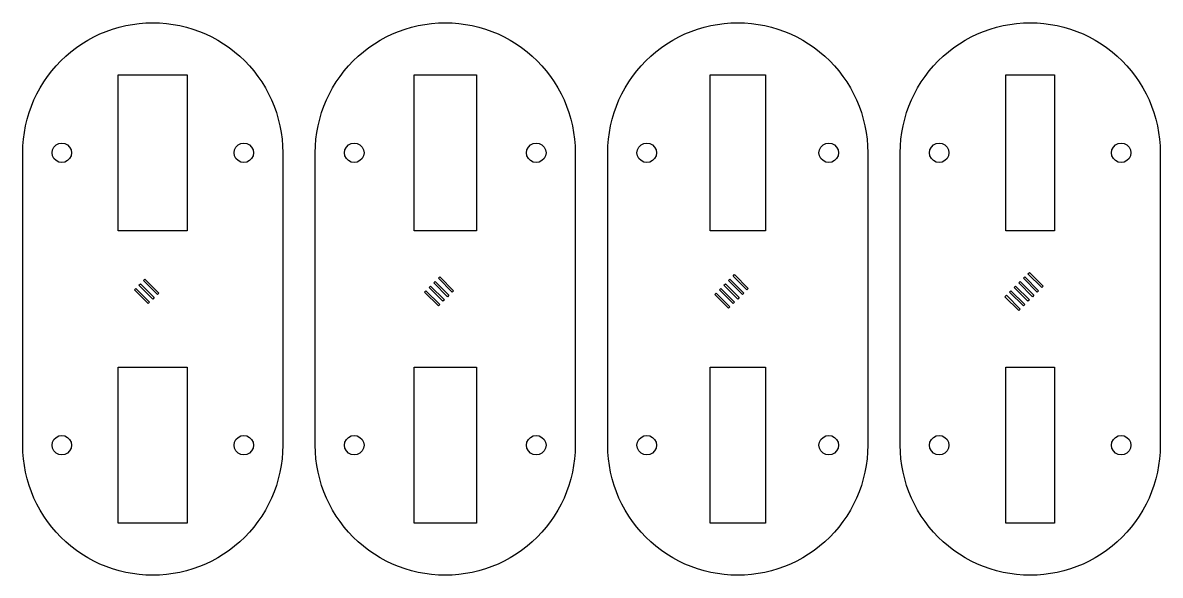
# Model space of a CAD drawing. Extents: x 0 to 479, y 0 to 339.
# Drawn here: x 90.1 to 265.1, y 1.1 to 86.1 of the extents above; entities that cross this region are included whole.
import ezdxf

# ---------------------------------------------------------------- set-up
doc = ezdxf.new("R2010")
doc.units = 0
doc.layers.add('Layer_1', color=7, linetype='CONTINUOUS')

msp = doc.modelspace()

# ---------------------------------------------------------------- linework, layer by layer
at = {"layer": 'Layer_1', "color": 7}
for points in [[(90.140485, 21.144775), (90.140485, 66.144769), (90.167494, 67.191786), (90.250487, 68.235782), (90.386487, 69.273767), (90.577487, 70.302778), (90.821487, 71.320781), (91.119486, 72.324787), (91.468485, 73.311774), (91.869486, 74.279768), (92.320485, 75.22479), (92.819485, 76.144778), (93.367485, 77.037785), (93.960487, 77.900792), (94.597485, 78.73078), (95.277486, 79.527775), (95.998487, 80.286784), (96.757487, 81.007777), (97.554486, 81.687763), (98.384487, 82.324767), (99.247486, 82.917772), (100.140485, 83.465763), (101.060487, 83.964788), (102.005486, 84.41578), (102.973485, 84.816789), (103.960487, 85.165785), (104.964487, 85.463784), (105.982485, 85.707765), (107.011487, 85.898773), (108.049486, 86.034776), (109.093485, 86.117777), (110.140488, 86.14487), (111.187487, 86.117692), (112.231486, 86.034776), (113.269485, 85.898773), (114.298487, 85.707765), (115.316485, 85.463784), (116.320485, 85.165785), (117.307487, 84.816789), (118.275487, 84.41578), (119.220485, 83.964788), (120.140487, 83.465763), (121.033486, 82.917772), (121.896485, 82.324767), (122.726487, 81.687763), (123.523485, 81.007777), (124.282485, 80.286784), (125.003487, 79.527775), (125.683487, 78.73078), (126.320485, 77.900792), (126.913485, 77.037785), (127.461487, 76.144778), (127.960487, 75.22479), (128.411486, 74.279768), (128.812485, 73.311774), (129.161486, 72.324787), (129.459485, 71.320781), (129.703486, 70.302778), (129.894485, 69.273767), (130.030485, 68.235782), (130.113487, 67.191786), (130.140496, 66.144769), (130.140487, 21.144775), (130.113478, 20.097787), (130.030485, 19.05379), (129.894485, 18.015777), (129.703486, 16.986766), (129.459485, 15.968763), (129.161486, 14.964785), (128.812485, 13.97777), (128.411486, 13.009776), (127.960487, 12.064783), (127.461487, 11.144766), (126.913485, 10.251787), (126.320485, 9.38878), (125.683487, 8.558764), (125.003487, 7.761797), (124.282485, 7.002788), (123.523485, 6.281795), (122.726487, 5.601781), (121.896485, 4.964777), (121.033486, 4.371772), (120.140487, 3.823781), (119.220485, 3.324784), (118.275487, 2.873793), (117.307487, 2.472783), (116.320485, 2.123787), (115.316485, 1.825789), (114.298487, 1.581779), (113.269485, 1.3908), (112.231486, 1.254797), (111.187487, 1.171795), (110.140488, 1.144702), (109.093485, 1.17188), (108.049486, 1.254797), (107.011487, 1.3908), (105.982485, 1.581779), (104.964487, 1.825789), (103.960487, 2.123787), (102.973485, 2.472783), (102.005486, 2.873793), (101.060487, 3.324784), (100.140485, 3.823781), (99.247486, 4.371772), (98.384487, 4.964777), (97.554486, 5.601781), (96.757487, 6.281795), (95.998487, 7.002788), (95.277486, 7.761797), (94.597485, 8.558764), (93.960487, 9.38878), (93.367485, 10.251787), (92.819485, 11.144766), (92.320485, 12.064783), (91.869486, 13.009776), (91.468485, 13.97777), (91.119486, 14.964785), (90.821487, 15.968763), (90.577487, 16.986766), (90.386487, 18.015777), (90.250487, 19.053762), (90.167485, 20.097787), (90.140477, 21.144775)], [(135.140486, 21.144775), (135.140486, 66.144769), (135.167494, 67.191786), (135.250487, 68.235782), (135.386487, 69.273767), (135.577487, 70.302778), (135.821485, 71.320781), (136.119486, 72.324787), (136.468485, 73.311774), (136.869486, 74.279768), (137.320486, 75.22479), (137.819486, 76.144778), (138.367485, 77.037785), (138.960487, 77.900792), (139.597486, 78.73078), (140.277486, 79.527775), (140.998488, 80.286784), (141.757485, 81.007777), (142.554486, 81.687763), (143.384487, 82.324767), (144.247486, 82.917772), (145.140485, 83.465763), (146.060487, 83.964788), (147.005486, 84.41578), (147.973486, 84.816789), (148.960487, 85.165785), (149.964487, 85.463784), (150.982485, 85.707765), (152.011487, 85.898773), (153.049486, 86.034776), (154.093486, 86.117777), (155.140485, 86.14487), (156.187487, 86.117692), (157.231486, 86.034776), (158.269486, 85.898773), (159.298485, 85.707765), (160.316486, 85.463784), (161.320486, 85.165785), (162.307487, 84.816789), (163.275487, 84.41578), (164.220485, 83.964788), (165.140488, 83.465763), (166.033487, 82.917772), (166.896486, 82.324767), (167.726487, 81.687763), (168.523485, 81.007777), (169.282485, 80.286784), (170.003487, 79.527775), (170.683487, 78.73078), (171.320485, 77.900792), (171.913485, 77.037785), (172.461487, 76.144778), (172.960487, 75.22479), (173.411487, 74.279768), (173.812485, 73.311774), (174.161487, 72.324787), (174.459485, 71.320781), (174.703486, 70.302778), (174.894486, 69.273767), (175.030486, 68.235782), (175.113487, 67.191786), (175.140496, 66.144769), (175.140487, 21.144775), (175.113479, 20.097787), (175.030486, 19.05379), (174.894486, 18.015777), (174.703486, 16.986766), (174.459485, 15.968763), (174.161487, 14.964785), (173.812485, 13.97777), (173.411487, 13.009776), (172.960487, 12.064783), (172.461487, 11.144766), (171.913485, 10.251787), (171.320485, 9.38878), (170.683487, 8.558764), (170.003487, 7.761797), (169.282485, 7.002788), (168.523485, 6.281795), (167.726487, 5.601781), (166.896486, 4.964777), (166.033487, 4.371772), (165.140488, 3.823781), (164.220485, 3.324784), (163.275487, 2.873793), (162.307487, 2.472783), (161.320486, 2.123787), (160.316486, 1.825789), (159.298485, 1.581779), (158.269486, 1.3908), (157.231486, 1.254797), (156.187487, 1.171795), (155.140485, 1.144702), (154.093486, 1.17188), (153.049486, 1.254797), (152.011487, 1.3908), (150.982485, 1.581779), (149.964487, 1.825789), (148.960487, 2.123787), (147.973486, 2.472783), (147.005486, 2.873793), (146.060487, 3.324784), (145.140485, 3.823781), (144.247486, 4.371772), (143.384487, 4.964777), (142.554486, 5.601781), (141.757485, 6.281795), (140.998488, 7.002788), (140.277486, 7.761797), (139.597486, 8.558764), (138.960487, 9.38878), (138.367485, 10.251787), (137.819486, 11.144766), (137.320486, 12.064783), (136.869486, 13.009776), (136.468485, 13.97777), (136.119486, 14.964785), (135.821485, 15.968763), (135.577487, 16.986766), (135.386487, 18.015777), (135.250487, 19.053762), (135.167486, 20.097787), (135.140477, 21.144775)], [(180.140486, 21.144775), (180.140486, 66.144769), (180.167494, 67.191786), (180.250485, 68.235782), (180.386485, 69.273767), (180.577487, 70.302778), (180.821485, 71.320781), (181.119486, 72.324787), (181.468485, 73.311774), (181.869486, 74.279768), (182.320486, 75.22479), (182.819486, 76.144778), (183.367485, 77.037785), (183.960485, 77.900792), (184.597486, 78.73078), (185.277486, 79.527775), (185.998485, 80.286784), (186.757485, 81.007777), (187.554486, 81.687763), (188.384488, 82.324767), (189.247486, 82.917772), (190.140486, 83.465763), (191.060485, 83.964788), (192.005486, 84.41578), (192.973486, 84.816789), (193.960488, 85.165785), (194.964485, 85.463784), (195.982486, 85.707765), (197.011485, 85.898773), (198.049487, 86.034776), (199.093486, 86.117777), (200.140485, 86.14487), (201.187487, 86.117692), (202.231487, 86.034776), (203.269486, 85.898773), (204.298485, 85.707765), (205.316486, 85.463784), (206.320486, 85.165785), (207.307485, 84.816789), (208.275487, 84.41578), (209.220486, 83.964788), (210.140485, 83.465763), (211.033487, 82.917772), (211.896486, 82.324767), (212.726487, 81.687763), (213.523486, 81.007777), (214.282486, 80.286784), (215.003487, 79.527775), (215.683488, 78.73078), (216.320486, 77.900792), (216.913485, 77.037785), (217.461485, 76.144778), (217.960485, 75.22479), (218.411487, 74.279768), (218.812485, 73.311774), (219.161487, 72.324787), (219.459485, 71.320781), (219.703486, 70.302778), (219.894486, 69.273767), (220.030486, 68.235782), (220.113485, 67.191786), (220.140493, 66.144769), (220.140485, 21.144775), (220.113476, 20.097787), (220.030486, 19.05379), (219.894486, 18.015777), (219.703486, 16.986766), (219.459485, 15.968763), (219.161487, 14.964785), (218.812485, 13.97777), (218.411487, 13.009776), (217.960485, 12.064783), (217.461485, 11.144766), (216.913485, 10.251787), (216.320486, 9.38878), (215.683488, 8.558764), (215.003487, 7.761797), (214.282486, 7.002788), (213.523486, 6.281795), (212.726487, 5.601781), (211.896486, 4.964777), (211.033487, 4.371772), (210.140485, 3.823781), (209.220486, 3.324784), (208.275487, 2.873793), (207.307485, 2.472783), (206.320486, 2.123787), (205.316486, 1.825789), (204.298485, 1.581779), (203.269486, 1.3908), (202.231487, 1.254797), (201.187487, 1.171795), (200.140485, 1.144702), (199.093486, 1.17188), (198.049487, 1.254797), (197.011485, 1.3908), (195.982486, 1.581779), (194.964485, 1.825789), (193.960488, 2.123787), (192.973486, 2.472783), (192.005486, 2.873793), (191.060485, 3.324784), (190.140486, 3.823781), (189.247486, 4.371772), (188.384488, 4.964777), (187.554486, 5.601781), (186.757485, 6.281795), (185.998485, 7.002788), (185.277486, 7.761797), (184.597486, 8.558764), (183.960485, 9.38878), (183.367485, 10.251787), (182.819486, 11.144766), (182.320486, 12.064783), (181.869486, 13.009776), (181.468485, 13.97777), (181.119486, 14.964785), (180.821485, 15.968763), (180.577487, 16.986766), (180.386485, 18.015777), (180.250485, 19.053762), (180.167486, 20.097787), (180.140477, 21.144775)], [(225.140486, 21.144775), (225.140486, 66.144769), (225.167495, 67.191786), (225.250485, 68.235782), (225.386485, 69.273767), (225.577485, 70.302778), (225.821486, 71.320781), (226.119487, 72.324787), (226.468486, 73.311774), (226.869487, 74.279768), (227.320486, 75.22479), (227.819486, 76.144778), (228.367486, 77.037785), (228.960485, 77.900792), (229.597486, 78.73078), (230.277487, 79.527775), (230.998485, 80.286784), (231.757485, 81.007777), (232.554486, 81.687763), (233.384485, 82.324767), (234.247487, 82.917772), (235.140486, 83.465763), (236.060485, 83.964788), (237.005487, 84.41578), (237.973486, 84.816789), (238.960485, 85.165785), (239.964485, 85.463784), (240.982486, 85.707765), (242.011485, 85.898773), (243.049487, 86.034776), (244.093486, 86.117777), (245.140486, 86.14487), (246.187485, 86.117692), (247.231487, 86.034776), (248.269486, 85.898773), (249.298485, 85.707765), (250.316486, 85.463784), (251.320486, 85.165785), (252.307485, 84.816789), (253.275485, 84.41578), (254.220486, 83.964788), (255.140485, 83.465763), (256.033487, 82.917772), (256.896486, 82.324767), (257.726485, 81.687763), (258.523486, 81.007777), (259.282486, 80.286784), (260.003485, 79.527775), (260.683485, 78.73078), (261.320486, 77.900792), (261.913486, 77.037785), (262.461485, 76.144778), (262.960485, 75.22479), (263.411487, 74.279768), (263.812486, 73.311774), (264.161487, 72.324787), (264.459486, 71.320781), (264.703487, 70.302778), (264.894486, 69.273767), (265.030486, 68.235782), (265.113485, 67.191786), (265.140494, 66.144769), (265.140485, 21.144775), (265.113476, 20.097787), (265.030486, 19.05379), (264.894486, 18.015777), (264.703487, 16.986766), (264.459486, 15.968763), (264.161487, 14.964785), (263.812486, 13.97777), (263.411487, 13.009776), (262.960485, 12.064783), (262.461485, 11.144766), (261.913486, 10.251787), (261.320486, 9.38878), (260.683485, 8.558764), (260.003485, 7.761797), (259.282486, 7.002788), (258.523486, 6.281795), (257.726485, 5.601781), (256.896486, 4.964777), (256.033487, 4.371772), (255.140485, 3.823781), (254.220486, 3.324784), (253.275485, 2.873793), (252.307485, 2.472783), (251.320486, 2.123787), (250.316486, 1.825789), (249.298485, 1.581779), (248.269486, 1.3908), (247.231487, 1.254797), (246.187485, 1.171795), (245.140486, 1.144702), (244.093486, 1.17188), (243.049487, 1.254797), (242.011485, 1.3908), (240.982486, 1.581779), (239.964485, 1.825789), (238.960485, 2.123787), (237.973486, 2.472783), (237.005487, 2.873793), (236.060485, 3.324784), (235.140486, 3.823781), (234.247487, 4.371772), (233.384485, 4.964777), (232.554486, 5.601781), (231.757485, 6.281795), (230.998485, 7.002788), (230.277487, 7.761797), (229.597486, 8.558764), (228.960485, 9.38878), (228.367486, 10.251787), (227.819486, 11.144766), (227.320486, 12.064783), (226.869487, 13.009776), (226.468486, 13.97777), (226.119487, 14.964785), (225.821486, 15.968763), (225.577485, 16.986766), (225.386485, 18.015777), (225.250485, 19.053762), (225.167486, 20.097787), (225.140478, 21.144775)], [(104.834487, 54.144765), (104.834487, 78.144774), (115.446485, 78.144774), (115.446485, 54.144765), (104.834487, 54.144765)], [(150.354487, 54.144765), (150.354487, 78.144774), (159.926486, 78.144774), (159.926486, 54.144765), (150.354487, 54.144765)], [(195.875487, 54.144765), (195.875487, 78.144774), (204.405487, 78.144774), (204.405487, 54.144765), (195.875487, 54.144765)], [(241.402486, 54.144765), (241.402486, 78.144774), (248.878485, 78.144774), (248.878485, 54.144765), (241.402486, 54.144765)], [(94.640485, 66.144769), (94.713487, 66.608771), (94.926486, 67.02677), (95.258486, 67.358776), (95.676486, 67.57177), (96.140487, 67.64478), (96.604486, 67.57177), (97.022485, 67.358776), (97.354486, 67.02677), (97.567485, 66.608771), (97.640487, 66.144769), (97.567485, 65.680768), (97.354486, 65.262768), (97.022485, 64.930762), (96.604486, 64.717769), (96.140487, 64.644786), (95.676486, 64.717769), (95.258486, 64.930762), (94.926486, 65.262768), (94.713487, 65.680768), (94.640485, 66.144769)], [(122.640485, 66.144769), (122.713485, 66.608771), (122.926486, 67.02677), (123.258487, 67.358776), (123.676486, 67.57177), (124.140485, 67.64478), (124.604486, 67.57177), (125.022486, 67.358776), (125.354486, 67.02677), (125.567485, 66.608771), (125.640485, 66.144769), (125.567485, 65.680768), (125.354486, 65.262768), (125.022486, 64.930762), (124.604486, 64.717769), (124.140485, 64.644786), (123.676486, 64.717769), (123.258487, 64.930762), (122.926486, 65.262768), (122.713485, 65.680768), (122.640485, 66.144769)], [(139.640485, 66.144769), (139.713485, 66.608771), (139.926486, 67.02677), (140.258487, 67.358776), (140.676486, 67.57177), (141.140488, 67.64478), (141.604486, 67.57177), (142.022486, 67.358776), (142.354486, 67.02677), (142.567485, 66.608771), (142.640485, 66.144769), (142.567485, 65.680768), (142.354486, 65.262768), (142.022486, 64.930762), (141.604486, 64.717769), (141.140488, 64.644786), (140.676486, 64.717769), (140.258487, 64.930762), (139.926486, 65.262768), (139.713485, 65.680768), (139.640485, 66.144769)], [(167.640485, 66.144769), (167.713485, 66.608771), (167.926487, 67.02677), (168.258487, 67.358776), (168.676487, 67.57177), (169.140485, 67.64478), (169.604487, 67.57177), (170.022486, 67.358776), (170.354487, 67.02677), (170.567485, 66.608771), (170.640485, 66.144769), (170.567485, 65.680768), (170.354487, 65.262768), (170.022486, 64.930762), (169.604487, 64.717769), (169.140485, 64.644786), (168.676487, 64.717769), (168.258487, 64.930762), (167.926487, 65.262768), (167.713485, 65.680768), (167.640485, 66.144769)], [(184.640485, 66.144769), (184.713485, 66.608771), (184.926486, 67.02677), (185.258487, 67.358776), (185.676486, 67.57177), (186.140485, 67.64478), (186.604487, 67.57177), (187.022486, 67.358776), (187.354487, 67.02677), (187.567485, 66.608771), (187.640485, 66.144769), (187.567485, 65.680768), (187.354487, 65.262768), (187.022486, 64.930762), (186.604487, 64.717769), (186.140485, 64.644786), (185.676486, 64.717769), (185.258487, 64.930762), (184.926486, 65.262768), (184.713485, 65.680768), (184.640485, 66.144769)], [(212.640486, 66.144769), (212.713485, 66.608771), (212.926487, 67.02677), (213.258485, 67.358776), (213.676487, 67.57177), (214.140486, 67.64478), (214.604487, 67.57177), (215.022486, 67.358776), (215.354487, 67.02677), (215.567486, 66.608771), (215.640485, 66.144769), (215.567486, 65.680768), (215.354487, 65.262768), (215.022486, 64.930762), (214.604487, 64.717769), (214.140486, 64.644786), (213.676487, 64.717769), (213.258485, 64.930762), (212.926487, 65.262768), (212.713485, 65.680768), (212.640486, 66.144769)], [(229.640486, 66.144769), (229.713485, 66.608771), (229.926487, 67.02677), (230.258487, 67.358776), (230.676487, 67.57177), (231.140485, 67.64478), (231.604487, 67.57177), (232.022486, 67.358776), (232.354487, 67.02677), (232.567486, 66.608771), (232.640485, 66.144769), (232.567486, 65.680768), (232.354487, 65.262768), (232.022486, 64.930762), (231.604487, 64.717769), (231.140485, 64.644786), (230.676487, 64.717769), (230.258487, 64.930762), (229.926487, 65.262768), (229.713485, 65.680768), (229.640486, 66.144769)], [(257.640486, 66.144769), (257.713486, 66.608771), (257.926487, 67.02677), (258.258485, 67.358776), (258.676487, 67.57177), (259.140486, 67.64478), (259.604487, 67.57177), (260.022487, 67.358776), (260.354487, 67.02677), (260.567486, 66.608771), (260.640486, 66.144769), (260.567486, 65.680768), (260.354487, 65.262768), (260.022487, 64.930762), (259.604487, 64.717769), (259.140486, 64.644786), (258.676487, 64.717769), (258.258485, 64.930762), (257.926487, 65.262768), (257.713486, 65.680768), (257.640486, 66.144769)], [(104.834487, 9.14477), (104.834487, 33.144779), (115.446485, 33.144779), (115.446485, 9.14477), (104.834487, 9.14477)], [(150.354487, 9.14477), (150.354487, 33.144779), (159.926486, 33.144779), (159.926486, 9.14477), (150.354487, 9.14477)], [(195.875487, 9.14477), (195.875487, 33.144779), (204.405487, 33.144779), (204.405487, 9.14477), (195.875487, 9.14477)], [(241.402486, 9.14477), (241.402486, 33.144779), (248.878485, 33.144779), (248.878485, 9.14477), (241.402486, 9.14477)], [(94.640485, 21.144775), (94.713487, 21.608776), (94.926486, 22.026776), (95.258486, 22.358782), (95.676486, 22.571775), (96.140487, 22.644786), (96.604486, 22.571775), (97.022485, 22.358782), (97.354486, 22.026776), (97.567485, 21.608776), (97.640487, 21.144775), (97.567485, 20.680773), (97.354486, 20.262774), (97.022485, 19.930768), (96.604486, 19.717774), (96.140487, 19.644764), (95.676486, 19.717774), (95.258486, 19.930768), (94.926486, 20.262774), (94.713487, 20.680773), (94.640485, 21.144775)], [(122.640485, 21.144775), (122.713485, 21.608776), (122.926486, 22.026776), (123.258487, 22.358782), (123.676486, 22.571775), (124.140485, 22.644786), (124.604486, 22.571775), (125.022486, 22.358782), (125.354486, 22.026776), (125.567485, 21.608776), (125.640485, 21.144775), (125.567485, 20.680773), (125.354486, 20.262774), (125.022486, 19.930768), (124.604486, 19.717774), (124.140485, 19.644764), (123.676486, 19.717774), (123.258487, 19.930768), (122.926486, 20.262774), (122.713485, 20.680773), (122.640485, 21.144775)], [(139.640485, 21.144775), (139.713485, 21.608776), (139.926486, 22.026776), (140.258487, 22.358782), (140.676486, 22.571775), (141.140488, 22.644786), (141.604486, 22.571775), (142.022486, 22.358782), (142.354486, 22.026776), (142.567485, 21.608776), (142.640485, 21.144775), (142.567485, 20.680773), (142.354486, 20.262774), (142.022486, 19.930768), (141.604486, 19.717774), (141.140488, 19.644764), (140.676486, 19.717774), (140.258487, 19.930768), (139.926486, 20.262774), (139.713485, 20.680773), (139.640485, 21.144775)], [(167.640485, 21.144775), (167.713485, 21.608776), (167.926487, 22.026776), (168.258487, 22.358782), (168.676487, 22.571775), (169.140485, 22.644786), (169.604487, 22.571775), (170.022486, 22.358782), (170.354487, 22.026776), (170.567485, 21.608776), (170.640485, 21.144775), (170.567485, 20.680773), (170.354487, 20.262774), (170.022486, 19.930768), (169.604487, 19.717774), (169.140485, 19.644764), (168.676487, 19.717774), (168.258487, 19.930768), (167.926487, 20.262774), (167.713485, 20.680773), (167.640485, 21.144775)], [(184.640485, 21.144775), (184.713485, 21.608776), (184.926486, 22.026776), (185.258487, 22.358782), (185.676486, 22.571775), (186.140485, 22.644786), (186.604487, 22.571775), (187.022486, 22.358782), (187.354487, 22.026776), (187.567485, 21.608776), (187.640485, 21.144775), (187.567485, 20.680773), (187.354487, 20.262774), (187.022486, 19.930768), (186.604487, 19.717774), (186.140485, 19.644764), (185.676486, 19.717774), (185.258487, 19.930768), (184.926486, 20.262774), (184.713485, 20.680773), (184.640485, 21.144775)], [(212.640486, 21.144775), (212.713485, 21.608776), (212.926487, 22.026776), (213.258485, 22.358782), (213.676487, 22.571775), (214.140486, 22.644786), (214.604487, 22.571775), (215.022486, 22.358782), (215.354487, 22.026776), (215.567486, 21.608776), (215.640485, 21.144775), (215.567486, 20.680773), (215.354487, 20.262774), (215.022486, 19.930768), (214.604487, 19.717774), (214.140486, 19.644764), (213.676487, 19.717774), (213.258485, 19.930768), (212.926487, 20.262774), (212.713485, 20.680773), (212.640486, 21.144775)], [(229.640486, 21.144775), (229.713485, 21.608776), (229.926487, 22.026776), (230.258487, 22.358782), (230.676487, 22.571775), (231.140485, 22.644786), (231.604487, 22.571775), (232.022486, 22.358782), (232.354487, 22.026776), (232.567486, 21.608776), (232.640485, 21.144775), (232.567486, 20.680773), (232.354487, 20.262774), (232.022486, 19.930768), (231.604487, 19.717774), (231.140485, 19.644764), (230.676487, 19.717774), (230.258487, 19.930768), (229.926487, 20.262774), (229.713485, 20.680773), (229.640486, 21.144775)], [(257.640486, 21.144775), (257.713486, 21.608776), (257.926487, 22.026776), (258.258485, 22.358782), (258.676487, 22.571775), (259.140486, 22.644786), (259.604487, 22.571775), (260.022487, 22.358782), (260.354487, 22.026776), (260.567486, 21.608776), (260.640486, 21.144775), (260.567486, 20.680773), (260.354487, 20.262774), (260.022487, 19.930768), (259.604487, 19.717774), (259.140486, 19.644764), (258.676487, 19.717774), (258.258485, 19.930768), (257.926487, 20.262774), (257.713486, 20.680773), (257.640486, 21.144775)]]:
    msp.add_lwpolyline(points, dxfattribs=at)
at = {"layer": 'Layer_1', "color": 1}
for points in [[(199.433485, 47.180762), (199.645487, 47.392768), (201.766486, 45.270767), (201.554486, 45.05879), (199.433485, 47.180762)], [(244.786486, 47.533766), (244.999487, 47.745771), (247.120486, 45.624787), (246.908487, 45.412781), (244.786486, 47.533766)], [(108.019486, 45.765785), (108.231486, 45.97779), (110.352487, 43.856777), (110.140488, 43.644772), (108.019486, 45.765785)], [(108.726486, 46.47278), (108.938486, 46.685773), (111.059485, 44.563772), (110.847485, 44.351767), (108.726486, 46.47278)], [(152.665486, 45.412781), (152.877486, 45.624787), (154.999487, 43.503774), (154.786485, 43.290781), (152.665486, 45.412781)], [(153.372487, 46.119776), (153.584487, 46.331782), (155.706487, 44.210769), (155.494485, 43.998792), (153.372487, 46.119776)], [(154.079485, 46.826771), (154.291487, 47.038776), (156.413485, 44.917764), (156.201485, 44.705786), (154.079485, 46.826771)], [(198.019487, 45.765785), (198.231486, 45.97779), (200.352485, 43.856777), (200.140485, 43.644772), (198.019487, 45.765785)], [(198.726487, 46.47278), (198.938487, 46.685773), (201.059486, 44.563772), (200.847486, 44.351767), (198.726487, 46.47278)], [(242.665487, 45.412781), (242.877487, 45.624787), (244.999487, 43.503774), (244.786486, 43.290781), (242.665487, 45.412781)], [(243.372485, 46.119776), (243.584487, 46.331782), (245.706485, 44.210769), (245.494485, 43.998792), (243.372485, 46.119776)], [(244.079485, 46.826771), (244.291485, 47.038776), (246.413486, 44.917764), (246.201486, 44.705786), (244.079485, 46.826771)], [(107.312485, 45.05879), (107.524485, 45.270767), (109.645487, 43.149782), (109.433487, 42.937777), (107.312485, 45.05879)], [(151.958486, 44.705786), (152.170486, 44.917764), (154.291487, 42.795763), (154.079485, 42.583786), (151.958486, 44.705786)], [(196.604486, 44.351767), (196.817485, 44.563772), (198.938487, 42.442788), (198.726487, 42.230782), (196.604486, 44.351767)], [(197.312486, 45.05879), (197.524486, 45.270767), (199.645487, 43.149782), (199.433485, 42.937777), (197.312486, 45.05879)], [(241.251486, 43.998792), (241.463486, 44.210769), (243.584487, 42.088768), (243.372485, 41.876791), (241.251486, 43.998792)], [(241.958487, 44.705786), (242.170486, 44.917764), (244.291485, 42.795763), (244.079485, 42.583786), (241.958487, 44.705786)]]:
    msp.add_lwpolyline(points, dxfattribs=at)

doc.saveas('drawing.dxf')
